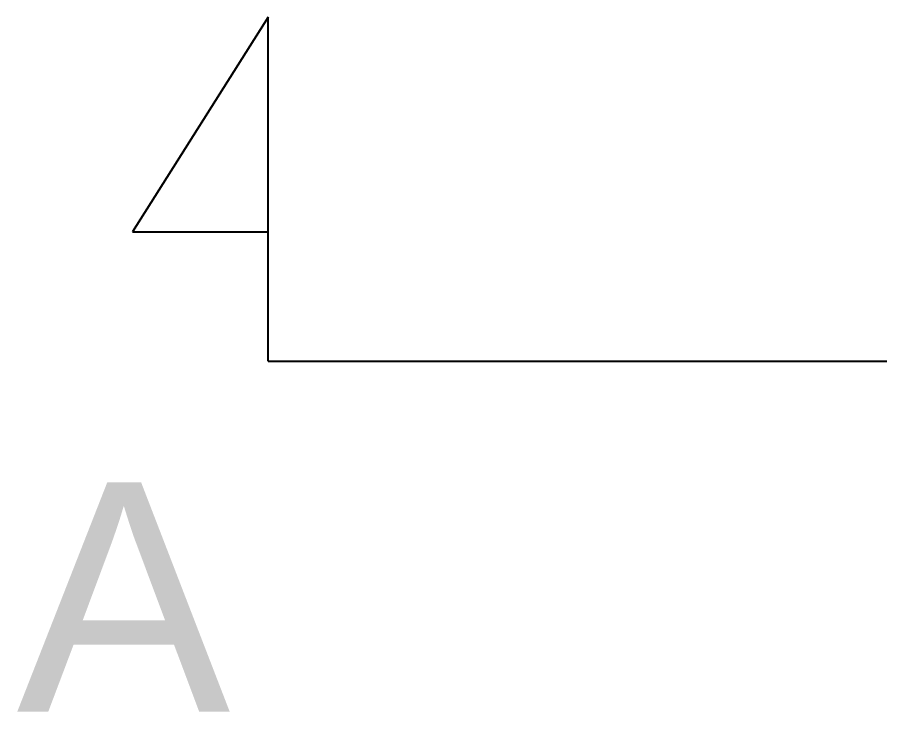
# Model space of a CAD drawing. Header units: millimetres. Extents: x 1251.1 to 1334.1, y 1577.6 to 1641.3.
# Drawn here: x 1294.598 to 1298.358, y 1610.222 to 1613.251 of the extents above; entities that cross this region are included whole.
import ezdxf

# ---------------------------------------------------------------- set-up
doc = ezdxf.new("R2010")
doc.units = ezdxf.units.MM
doc.linetypes.add('ACAD_ISO02W100', pattern=[15, 12, -3])
doc.layers.add('MURATURA', color=140, linetype='Continuous')
doc.styles.get("Standard").update_dxf_attribs({"font": 'Arial.ttf'})

msp = doc.modelspace()

# ---------------------------------------------------------------- linework, layer by layer
at = {"layer": 'MURATURA', "linetype": 'ACAD_ISO02W100'}
for p, q in [((1295.6918, 1613.2513), (1295.1011, 1612.3151)), ((1295.6918, 1611.7513), (1295.6918, 1613.2513)), ((1295.6918, 1611.7513), (1295.6918, 1613.2513)), ((1295.1011, 1612.3151), (1295.6918, 1612.3151)), ((1295.1011, 1612.3151), (1295.6918, 1612.3151)), ((1295.6918, 1611.7513), (1312.6797, 1611.7513))]:
    msp.add_line(p, q, dxfattribs=at)
at = {"layer": 'MURATURA', "linetype": 'ACAD_ISO02W100', "ltscale": 0.07}
msp.add_line((1295.6918, 1611.7513), (1312.6797, 1611.7513), dxfattribs=at)

# ---------------------------------------------------------------- texts
at = {"layer": 'MURATURA', "linetype": 'ACAD_ISO02W100', "insert": (1294.5957, 1611.2224), "char_height": 1, "attachment_point": 1}
msp.add_mtext_dynamic_manual_height_columns('A', width=1.973288, gutter_width=12.5, heights=[0], dxfattribs=at)

doc.saveas('drawing.dxf')
